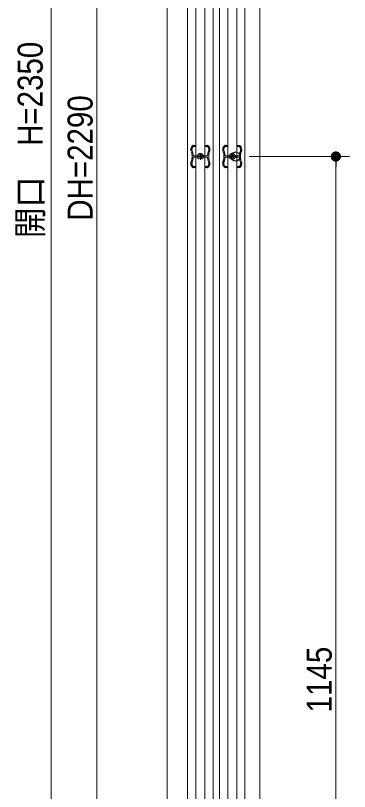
# Model space of a CAD drawing. Units: millimetres, scale not verified. Extents: x -4547 to 4547, y -2284 to 2284.
# Drawn here: x -631 to -264, y -1225 to -373 of the extents above; entities that cross this region are included whole.
import ezdxf
from ezdxf.enums import TextEntityAlignment as Align

# ---------------------------------------------------------------- set-up
doc = ezdxf.new("R2010")
doc.units = ezdxf.units.MM
doc.header["$LTSCALE"] = 20
doc.header["$PDMODE"] = 32
doc.header["$PDSIZE"] = 10
doc.linetypes.add('USER3', pattern=[10.5, 8, -0.5, 0.5, -0.5, 0.5, -0.5])
for name, color, linetype, lineweight in [('0-1_3一般', 7, 'Continuous', 15), ('0-3_0', 7, 'Continuous', 25), ('0-5_2寸法-1', 7, 'Continuous', 15)]:
    doc.layers.add(name, color=color, linetype=linetype, lineweight=lineweight)
doc.layers.add('0-4_Defpoints', color=7, linetype='Continuous')
doc.styles.add('ＭＳ Ｐゴシック', font='')
doc.styles.get('ＭＳ Ｐゴシック').set_extended_font_data('MS PGothic')

# ---------------------------------------------------------------- blocks, each defined once
blk = doc.blocks.new('グループ-26')
at = {"layer": '0-1_3一般', "linetype": 'USER3'}
for p, q in [((18112.5, -10316.3), (18106.5, -10316.3)), ((18107, -10346.3), (18156.5, -10346.3)), ((18112.5, -10322.3), (18112.5, -10316.3)), ((18156.5, -10322.3), (18112.5, -10322.3)), ((18160.5, -10342.3), (18160.5, -10326.3)), ((18364.5, -10326.3), (18364.5, -10342.3)), ((18412.5, -10322.3), (18368.5, -10322.3)), ((18368.5, -10346.3), (18417.9, -10346.3)), ((18412.5, -10316.3), (18412.5, -10322.3)), ((18418.5, -10316.3), (18412.5, -10316.3)), ((18812.5, -10316.3), (18806.5, -10316.3)), ((18807, -10346.3), (18856.5, -10346.3)), ((18812.5, -10322.3), (18812.5, -10316.3)), ((18856.5, -10322.3), (18812.5, -10322.3)), ((18860.5, -10342.3), (18860.5, -10326.3)), ((19064.5, -10326.3), (19064.5, -10342.3)), ((19112.5, -10322.3), (19068.5, -10322.3)), ((19068.5, -10346.3), (19117.9, -10346.3)), ((19112.5, -10316.3), (19112.5, -10322.3)), ((19118.5, -10316.3), (19112.5, -10316.3)), ((18189.6, -10551.3), (18103.9, -10551.3)), ((18262.5, -10492.6), (18262.5, -10640)), ((18421, -10551.3), (18335.3, -10551.3)), ((18889.6, -10551.3), (18803.9, -10551.3)), ((18962.5, -10492.6), (18962.5, -10640)), ((19121, -10551.3), (19035.3, -10551.3)), ((18103.9, -10581.3), (18189.6, -10581.3)), ((18336.2, -10566.3), (18188.8, -10566.3)), ((18335.3, -10581.3), (18421, -10581.3)), ((18803.9, -10581.3), (18889.6, -10581.3)), ((19036.2, -10566.3), (18888.8, -10566.3)), ((19035.3, -10581.3), (19121, -10581.3)), ((18106.5, -10816.3), (18112.5, -10816.3)), ((18156.5, -10786.3), (18107, -10786.3)), ((18112.5, -10810.3), (18156.5, -10810.3)), ((18112.5, -10816.3), (18112.5, -10810.3)), ((18160.5, -10806.3), (18160.5, -10790.3)), ((18364.5, -10790.3), (18364.5, -10806.3)), ((18417.9, -10786.3), (18368.5, -10786.3)), ((18368.5, -10810.3), (18412.5, -10810.3)), ((18412.5, -10810.3), (18412.5, -10816.3)), ((18412.5, -10816.3), (18418.5, -10816.3)), ((18806.5, -10816.3), (18812.5, -10816.3)), ((18856.5, -10786.3), (18807, -10786.3)), ((18812.5, -10810.3), (18856.5, -10810.3)), ((18812.5, -10816.3), (18812.5, -10810.3)), ((18860.5, -10806.3), (18860.5, -10790.3)), ((19064.5, -10790.3), (19064.5, -10806.3)), ((19117.9, -10786.3), (19068.5, -10786.3)), ((19068.5, -10810.3), (19112.5, -10810.3)), ((19112.5, -10810.3), (19112.5, -10816.3)), ((19112.5, -10816.3), (19118.5, -10816.3))]:
    blk.add_line(p, q, dxfattribs=at)
for centre, radius, start, end in [((18172.5, -10416.5), 120, 123.36701, 203.55646), ((18172.5, -10416.5), 96, 132.99142, 197.81794), ((18156.5, -10326.3), 4, 0, 90), ((18156.5, -10342.3), 4, 270, 0), ((18368.5, -10326.3), 4, 90, 180), ((18368.5, -10342.3), 4, 180, 270), ((18352.5, -10416.5), 96, 342.18206, 47.00858), ((18352.5, -10416.5), 120, 336.44354, 56.63299), ((18872.5, -10416.5), 120, 123.36701, 203.55646), ((18872.5, -10416.5), 96, 132.99142, 197.81794), ((18856.5, -10326.3), 4, 0, 90), ((18856.5, -10342.3), 4, 270, 0), ((19068.5, -10326.3), 4, 90, 180), ((19068.5, -10342.3), 4, 180, 270), ((19052.5, -10416.5), 96, 342.18206, 47.00858), ((19052.5, -10416.5), 120, 336.44354, 56.63299), ((17780.3, -10566.3), 300, 340.15929, 19.84071), ((17780.3, -10566.3), 324, 2.65353, 21.81556), ((18189.6, -10541.3), 10, 270, 341.05409), ((18262.5, -10566.3), 67, 18.94591, 161.05409), ((18262.5, -10566.3), 38, 316.03297, 223.96703), ((18335.3, -10541.3), 10, 198.94591, 270), ((18744.7, -10566.3), 324, 158.18444, 177.34647), ((18744.7, -10566.3), 300, 160.15929, 199.84071), ((18480.3, -10566.3), 300, 340.15929, 19.84071), ((18480.3, -10566.3), 324, 2.65353, 21.81556), ((18889.6, -10541.3), 10, 270, 341.05409), ((18962.5, -10566.3), 67, 18.94591, 161.05409), ((18962.5, -10566.3), 38, 316.03297, 223.96703), ((19035.3, -10541.3), 10, 198.94591, 270), ((19444.7, -10566.3), 324, 158.18444, 177.34647), ((19444.7, -10566.3), 300, 160.15929, 199.84071), ((18172.5, -10716.1), 120, 156.44354, 236.63299), ((18172.5, -10716.1), 96, 156.01368, 227.00858), ((17780.3, -10566.3), 324, 340.0113, 357.34647), ((18189.6, -10591.3), 10, 18.94591, 90), ((18262.5, -10566.3), 67, 198.94591, 223.96703), ((18224.7, -10602.7), 14.5, 223.96703, 43.96703), ((18300.3, -10602.7), 14.5, 136.03297, 316.03297), ((18262.5, -10566.3), 67, 316.03297, 341.05409), ((18335.3, -10591.3), 10, 90, 161.05409), ((18352.5, -10716.1), 96, 312.99142, 23.98632), ((18352.5, -10716.1), 120, 303.36701, 23.55646), ((18744.7, -10566.3), 324, 182.65353, 199.9887), ((18872.5, -10716.1), 120, 156.44354, 236.63299), ((18872.5, -10716.1), 96, 156.01368, 227.00858), ((18480.3, -10566.3), 324, 340.0113, 357.34647), ((18889.6, -10591.3), 10, 18.94591, 90), ((18962.5, -10566.3), 67, 198.94591, 223.96703), ((18924.7, -10602.7), 14.5, 223.96703, 43.96703), ((19000.3, -10602.7), 14.5, 136.03297, 316.03297), ((18962.5, -10566.3), 67, 316.03297, 341.05409), ((19035.3, -10591.3), 10, 90, 161.05409), ((19052.5, -10716.1), 96, 312.99142, 23.98632), ((19052.5, -10716.1), 120, 303.36701, 23.55646), ((19444.7, -10566.3), 324, 182.65353, 199.9887), ((18156.5, -10790.3), 4, 0, 90), ((18156.5, -10806.3), 4, 270, 0), ((18368.5, -10790.3), 4, 90, 180), ((18368.5, -10806.3), 4, 180, 270), ((18856.5, -10790.3), 4, 0, 90), ((18856.5, -10806.3), 4, 270, 0), ((19068.5, -10790.3), 4, 90, 180), ((19068.5, -10806.3), 4, 180, 270)]:
    blk.add_arc(centre, radius, start, end, dxfattribs=at)
blk = doc.blocks.new('グループ-33')
at = {"layer": '0-1_3一般'}
for p, q in [((17982.5, -33466.3), (17982.5, 12333.7)), ((18362.5, 12333.7), (18362.5, -33466.3)), ((18542.5, 12333.7), (18542.5, -33466.3)), ((18682.5, -33466.3), (18682.5, 12333.7)), ((19062.5, 12333.7), (19062.5, -33466.3))]:
    blk.add_line(p, q, dxfattribs=at)
for points in [[(18162.5, -33466.3), (18162.5, 12333.7), (18362.5, 12333.7), (18542.5, 12333.7)], [(18862.5, -33466.3), (18862.5, 12333.7), (19062.5, 12333.7), (19242.5, 12333.7), (19242.5, -33466.3)]]:
    blk.add_lwpolyline(points, dxfattribs=at)
blk = doc.blocks.new('グループ-38')
at = {"layer": '0-1_3一般'}
for p, q in [((17532.5, -33696.3), (17532.5, 14363.7)), ((19568.5, 14363.7), (19568.5, -33696.3))]:
    blk.add_line(p, q, dxfattribs=at)
blk = doc.blocks.new('グループ-41')
at = {"layer": '0-1_3一般'}
for name in ['グループ-38', 'グループ-33', 'グループ-26']:
    blk.add_blockref(name, (0, 0), dxfattribs=at)
blk = doc.blocks.new('_Dot')
at = {"layer": '0-3_0'}
blk.add_line((-10, 0), (-20, 0), dxfattribs=at)
for points in [[(0, 0), (-10, 0), (-9.92, 1.25)], [(0, 0), (-9.92, -1.25), (-10, 0)], [(0, 0), (-9.92, 1.25), (-9.69, 2.49)], [(0, 0), (-9.69, -2.49), (-9.92, -1.25)], [(0, 0), (-9.69, 2.49), (-9.3, 3.68)], [(0, 0), (-9.3, -3.68), (-9.69, -2.49)], [(0, 0), (-9.3, 3.68), (-8.76, 4.82)], [(0, 0), (-8.76, -4.82), (-9.3, -3.68)], [(0, 0), (-8.76, 4.82), (-8.09, 5.88)], [(0, 0), (-8.09, -5.88), (-8.76, -4.82)], [(0, 0), (-8.09, 5.88), (-7.29, 6.85)], [(0, 0), (-7.29, -6.85), (-8.09, -5.88)], [(0, 0), (-7.29, 6.85), (-6.37, 7.71)], [(0, 0), (-6.37, -7.71), (-7.29, -6.85)], [(0, 0), (-6.37, 7.71), (-5.36, 8.44)], [(0, 0), (-5.36, -8.44), (-6.37, -7.71)], [(0, 0), (-5.36, 8.44), (-4.26, 9.05)], [(0, 0), (-4.26, -9.05), (-5.36, -8.44)], [(0, 0), (-4.26, 9.05), (-3.09, 9.51)], [(0, 0), (-3.09, -9.51), (-4.26, -9.05)], [(0, 0), (-3.09, 9.51), (-1.87, 9.82)], [(0, 0), (-1.87, -9.82), (-3.09, -9.51)], [(0, 0), (-1.87, 9.82), (-0.63, 9.98)], [(0, 0), (-0.63, -9.98), (-1.87, -9.82)], [(0, 0), (-0.63, 9.98), (0.63, 9.98)], [(0, 0), (0.63, -9.98), (-0.63, -9.98)], [(0, 0), (0.63, 9.98), (1.87, 9.82)], [(0, 0), (1.87, 9.82), (3.09, 9.51)], [(0, 0), (3.09, 9.51), (4.26, 9.05)], [(0, 0), (4.26, 9.05), (5.36, 8.44)], [(0, 0), (5.36, 8.44), (6.37, 7.71)], [(0, 0), (6.37, 7.71), (7.29, 6.85)], [(0, 0), (7.29, 6.85), (8.09, 5.88)], [(0, 0), (8.09, 5.88), (8.76, 4.82)], [(0, 0), (8.76, 4.82), (9.3, 3.68)], [(0, 0), (9.3, 3.68), (9.69, 2.49)], [(0, 0), (9.69, 2.49), (9.92, 1.25)], [(0, 0), (9.92, 1.25), (10, 0)], [(0, 0), (1.87, -9.82), (0.63, -9.98)], [(0, 0), (3.09, -9.51), (1.87, -9.82)], [(0, 0), (4.26, -9.05), (3.09, -9.51)], [(0, 0), (5.36, -8.44), (4.26, -9.05)], [(0, 0), (6.37, -7.71), (5.36, -8.44)], [(0, 0), (7.29, -6.85), (6.37, -7.71)], [(0, 0), (8.09, -5.88), (7.29, -6.85)], [(0, 0), (8.76, -4.82), (8.09, -5.88)], [(0, 0), (9.3, -3.68), (8.76, -4.82)], [(0, 0), (9.69, -2.49), (9.3, -3.68)], [(0, 0), (9.92, -1.25), (9.69, -2.49)], [(0, 0), (10, 0), (9.92, -1.25)]]:
    blk.add_solid(points, dxfattribs=at)

msp = doc.modelspace()

# ---------------------------------------------------------------- linework, layer by layer
at = {"layer": '0-4_Defpoints'}
msp.add_point((-388.82, -528.31), dxfattribs=at)
at = {"layer": '0-5_2寸法-1'}
for p, q in [((-591.5, 653.93), (-591.5, -1673.56)), ((-541.5, 605.43), (-541.5, -1662.06)), ((-373.82, -528.31), (-263.5, -528.31)), ((-278.5, -539.57), (-278.5, -1662.06))]:
    msp.add_line(p, q, dxfattribs=at)

# ---------------------------------------------------------------- block references
at = {"layer": '0-1_3一般', "xscale": 0.05, "yscale": 0.05}
msp.add_blockref('グループ-41', (-1340.62, 0), dxfattribs=at)
at = {"layer": '0-5_2寸法-1', "xscale": 0.5627563, "yscale": 0.5627563, "rotation": 90}
msp.add_blockref('_Dot', (-278.5, -528.31), dxfattribs=at)

# ---------------------------------------------------------------- texts
at = {"layer": '0-5_2寸法-1', "style": 'ＭＳ Ｐゴシック', "width": 0.9}
for s, height, p in [('開口\u3000H=2350', 27.51, (-592.68, -617.95)), ('DH=2290', 27.51, (-537.78, -598.78)), ('1145', 27.57, (-274.78, -1138.7))]:
    msp.add_text(s, height=height, rotation=90, dxfattribs=at).set_placement(p, align=Align.BOTTOM_LEFT)

doc.saveas('drawing.dxf')
